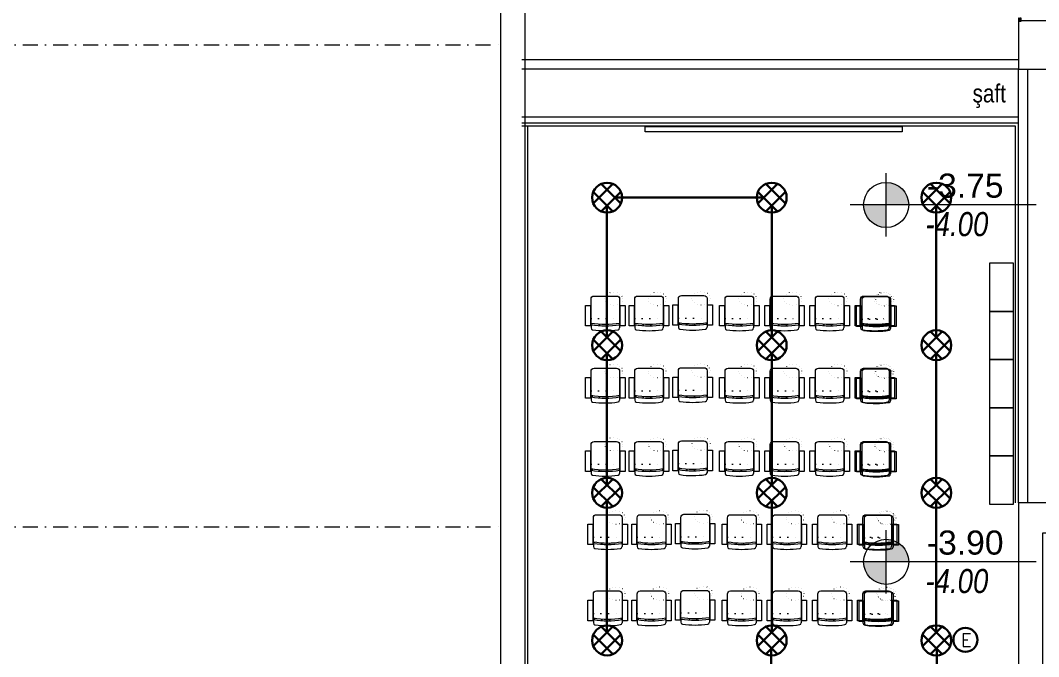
# Model space of a CAD drawing. Header units: metres. Extents: x -13316 to 152404, y -3899 to 30226.
# Drawn here: x 83522 to 85213, y 3344 to 4401 of the extents above; entities that cross this region are included whole.
import ezdxf
from ezdxf.enums import TextEntityAlignment as Align

# ---------------------------------------------------------------- set-up
doc = ezdxf.new("R2010")
doc.units = ezdxf.units.M
doc.header["$LTSCALE"] = 100
doc.header["$MEASUREMENT"] = 0
doc.linetypes.add('DASHDOT2', pattern=[0.5, 0.25, -0.125, 0, -0.125])
doc.linetypes.add('DOT2', pattern=[0.125, 0, -0.125])
doc.layers.get('0').update_dxf_attribs({"color": 9, "lineweight": 9})
for name, color, linetype, lineweight in [('0 @ 1', 9, 'Continuous', 9), ('00', 9, 'Continuous', 9), ('01', 9, 'Continuous', 9), ('05', 9, 'Continuous', 9), ('10', 9, 'Continuous', 9), ('21', 9, 'Continuous', 9), ('24', 9, 'DASHDOT2', 9), ('E-2x26W GÖMME PL COMPACT FLUORESAN ARMATÜR', 7, 'Continuous', 30), ('E-ACİL AYDINLATMA KİTİ', 7, 'Continuous', 30), ('E-KABLO', 7, 'Continuous', 30)]:
    doc.layers.add(name, color=color, linetype=linetype, lineweight=lineweight)
doc.styles.add('Arial', font='arial.ttf', dxfattribs={"height": 2.5})
doc.styles.add('E-YAZI', font='txttw.shx')
doc.styles.add('MuuM_TEXT-ITALIC', font='ARIALNI.TTF')
doc.styles.add('MuuM_TEXT-STANDART', font='ARIALN.TTF')
pattern_1 = [(225, (-604.72494, -2171.82614), (-0.0883883476, 0.0883883476), []), (135, (-604.72494, -2171.82614), (0.0883883476, 0.0883883476), [])]

# ---------------------------------------------------------------- blocks, each defined once
blk = doc.blocks.new('100_2x26W GÖMME PL COMPACT FLUORESAN ARMATÜR')
at = {"layer": 'E-2x26W GÖMME PL COMPACT FLUORESAN ARMATÜR', "color": 7}
for p, q in [((-1.43, -0.6), (0.6, 1.43)), ((-0.6, 1.43), (1.43, -0.6)), ((-1.43, 0.6), (0.6, -1.43)), ((-0.6, -1.43), (1.43, 0.6))]:
    blk.add_line(p, q, dxfattribs=at)
at = {"layer": 'E-2x26W GÖMME PL COMPACT FLUORESAN ARMATÜR', "color": 4}
blk.add_circle((0, 0), 1.55, dxfattribs=at)
blk = doc.blocks.new('100_ACİL AYDINLATMA KİTİ')
at = {"layer": 'E-ACİL AYDINLATMA KİTİ', "color": 3}
blk.add_circle((0, 0), 1.25, dxfattribs=at)
at = {"layer": 'E-ACİL AYDINLATMA KİTİ', "color": 3, "style": 'E-YAZI'}
blk.add_text('E', height=1.34, dxfattribs=at).set_placement((-0.45, -0.69))
blk = doc.blocks.new('p-akslar_yeni')
at = {"layer": '24'}
for points in [[(2164.8, -4535), (6415, -4535)], [(2164.8, -5335), (6415, -5335)]]:
    blk.add_lwpolyline(points, dxfattribs=at)
blk = doc.blocks.new('p-kolon_80x80')
blk.add_lwpolyline([(-40, -40), (40, -40), (40, 40), (-40, 40)], close=True)
blk = doc.blocks.new('1.Bod.Ara.Sitatik Elk')
at = {"layer": '01'}
blk.add_lwpolyline([(40, -8750), (0, -8750), (0, -2950), (40, -2950), (40, -8710), (40, -8710)], close=True, dxfattribs=at)
blk.add_lwpolyline([(900, -5950), (900, -5950), (900, -5950), (900, -5400), (1170, -5400), (1170, -5950), (1170, -5950), (1170, -5950), (1210, -5950), (1210, -5350), (860, -5350), (860, -5950), (900, -5950)], dxfattribs=at)
blk.add_blockref('p-kolon_80x80', (900, -4590), dxfattribs=at)
blk = doc.blocks.new('p-koltuk-konferans-01')
for p, q in [((-23.7, -9.9), (-23.7, -4.6)), ((23.8, -9.9), (23.8, -4.5))]:
    blk.add_line(p, q)
for points in [[(-24.7, -8), (-24.7, -42), (-32.7, -42), (-32.7, -8)], [(32.8, -8), (32.8, -42), (24.8, -42), (24.8, -8)]]:
    blk.add_lwpolyline(points, close=True)
for points in [[(-23.7, -9.9), (-23.7, -12.1), (-24.7, -12.1)], [(23.8, -9.9), (23.8, -12.1), (24.8, -12.1)], [(-24.7, -37), (-23.7, -37)], [(24.8, -37), (23.8, -37)]]:
    blk.add_lwpolyline(points)
blk.add_lwpolyline([(23.8, -12.1), (23.8, -52.5, -0.414214), (18.8, -57.5), (-18.7, -57.5, -0.414214), (-23.7, -52.5), (-23.7, -12.1, -0.087744)], format="xyb", close=True)
at = {"linetype": 'DOT2'}
for points in [[(22.1, -11.7, -0.370904), (23.8, -13.7), (23.8, -20), (-23.7, -20), (-23.7, -13.7, -0.370904), (-22, -11.7, -0.078599)], [(1.3, -53, 0.129253), (0.2, -49, 0.10637), (-3.1, -45.2, 0.084664), (-7.8, -42.9, 0.073859), (-13.7, -42, 0.073859), (-19.7, -42.9, 0.084664), (-24.3, -45.2, 0.10637), (-27.7, -49, 0.129253), (-28.7, -53, 0.129253), (-27.7, -57, 0.10637), (-24.3, -60.8, 0.084664), (-19.7, -63.1, 0.073859), (-13.7, -64, 0.073859), (-7.8, -63.1, 0.084664), (-3.1, -60.8, 0.10637), (0.2, -57, 0.129253)]]:
    blk.add_lwpolyline(points, format="xyb", close=True, dxfattribs=at)
blk.add_lwpolyline([(-28.7, -53), (-28.7, -42)], dxfattribs=at)
for centre, radius, start, end in [((0.3, -144.3), 144.3, 81.6597, 98.5453), ((-20.7, -4.6), 3, 98.5453, 180), ((0, -156), 148, 80.7666, 99.2334), ((20.8, -4.5), 3, 0, 81.6597)]:
    blk.add_arc(centre, radius, start, end)
blk = doc.blocks.new('p-strahle-alüminyumdoğramaprofili')
at = {"layer": '10'}
h = blk.add_hatch(dxfattribs=at)
h.set_pattern_fill('NET', color=256, angle=315, style=0)
h.set_pattern_definition(pattern_1)
h.paths.add_polyline_path([(-4.6, 2.6), (-4.7, 2.6), (-4.7, 2.8), (-4.7, 2.8), (-4.7, 2.8), (-4.7, 2.9), (-5, 2.9), (-5, 2.8), (-4.9, 2.8), (-5, 2.6), (-5.1, 2.7), (-5.2, 2.3), (-5.1, 2.3), (-5.1, 2.3), (-5, 2.5, 0.2599), (-4.9, 2.3), (-4.7, 2.3, 0.382682)])
h.paths.add_polyline_path([(-4.9, 2.5), (-4.7, 2.5, -2.16717)], flags=16)
h = blk.add_hatch(dxfattribs=at)
h.set_pattern_fill('NET', color=256, angle=315, style=0)
h.set_pattern_definition(pattern_1)
h.paths.add_polyline_path([(-4.6, 0.9), (-4.7, 0.9), (-4.7, 0.8), (-4.7, 0.7), (-4.7, 0.7), (-4.7, 0.6), (-5, 0.6), (-5, 0.7), (-4.9, 0.7), (-5, 0.9), (-5.1, 0.9), (-5.2, 1.2), (-5.1, 1.2), (-5.1, 1.2), (-5, 1, -0.2599), (-4.9, 1.2), (-4.7, 1.2, -0.382682)])
h.paths.add_polyline_path([(-4.9, 1), (-4.7, 1, 2.16717)], flags=16)
h = blk.add_hatch(dxfattribs=at)
h.set_pattern_fill('NET', color=256, angle=315, style=0)
h.set_pattern_definition([(225, (-608.45214, -2173.53612), (-0.0883883476, 0.0883883476), []), (135, (-608.45214, -2173.53612), (0.0883883476, 0.0883883476), [])])
h.paths.add_polyline_path([(-3.5, 2.3), (-3.5, 2.6), (-4.5, 2.6), (-4.5, 2.3)])
h = blk.add_hatch(dxfattribs=at)
h.set_pattern_fill('NET', color=256, angle=315, style=0)
h.set_pattern_definition([(225, (-608.45214, -2180.04526), (-0.0883883476, 0.0883883476), []), (135, (-608.45214, -2180.04526), (0.0883883476, 0.0883883476), [])])
h.paths.add_polyline_path([(-3.5, 0.9), (-3.5, 1.2), (-4.5, 1.2), (-4.5, 0.9)])
h = blk.add_hatch(dxfattribs=at)
h.set_pattern_fill('NET', color=256, angle=315, style=0)
h.set_pattern_definition([(225, (-629.50454, -2177.58922), (-0.0883883476, 0.0883883476), []), (135, (-629.50454, -2177.58922), (0.0883883476, 0.0883883476), [])])
h.paths.add_polyline_path([(0, 0.7), (0, 1.7), (-0.2, 1.7), (-0.2, 0.7)])
for points in [[(-5.1, 2.7), (-5.2, 2.3)], [(-5.1, 0.9), (-5.2, 1.2)], [(-4.9, 3.6), (-4.9, 3.2), (-4.6, 3.2), (-4.6, 2.9), (-4.5, 2.9), (-4.6, 2.6), (-4.7, 2.6), (-4.7, 2.8), (-4.7, 2.8), (-4.7, 2.8), (-4.7, 3), (-5, 3), (-5, 2.8), (-4.9, 2.8), (-5, 2.6), (-5.1, 2.7), (-5.1, 3.8), (-0.1, 3.8)], [(-5, 2.5), (-5.1, 2.3), (-5.1, 2.3)], [(-5, 1), (-5.1, 1.2), (-5.1, 1.2)], [(-4.7, 2.9), (-5, 2.9)], [(-4.7, 0.6), (-5, 0.6)], [(-2.8, 0.2), (-2.7, 0.2), (-2.7, 0), (-4.9, 0), (-4.9, 0.2), (-4.6, 0.2), (-4.6, 0.7), (-2.7, 0.7)], [(-4.5, 2.9), (-4.5, 2.9), (-4.5, 2.3)], [(-4.5, 0.9), (-4.5, 0.9), (-4.5, 1.3)], [(-3.5, 2.3), (-3.5, 2.6)], [(-3.5, 1.3), (-3.5, 0.9)], [(-2.1, 0.9), (-2.1, 2.6)], [(-0.2, 0.7), (0, 0.7), (0, 1.7)], [(-0.2, 1.7), (0, 1.7)]]:
    blk.add_lwpolyline(points, dxfattribs=at)
for points in [[(-0.2, 2.7), (-0.2, 2.2), (0, 2.2), (0, 2.1), (-0.2, 2.1), (-0.2, 0.4), (0, 0.4), (0, 0), (-0.1, 0), (-0.1, -0.2), (-5.1, -0.2), (-5.1, 0.9), (-5, 0.9), (-4.9, 0.7), (-5, 0.7), (-5, 0.3), (-4.7, 0.3), (-4.7, 0.9), (-4.6, 0.9), (-4.5, 0.9), (-1.3, 0.9), (-1.2, 1.2), (-0.9, 1.2), (-0.9, 0.6), (-0.6, 0.6), (-0.6, 2.7)], [(-2, 0.8), (-1.4, 0.8), (-1.4, 0.1), (-1.3, 0), (-1.3, 0), (-2.1, 0), (-2.1, 0.1), (-2, 0.2)]]:
    blk.add_lwpolyline(points, close=True, dxfattribs=at)
for points in [[(-0.6, 3.3), (-0.6, 3.6), (-4.9, 3.6), (-4.9, 3.6, 0.561743), (-5, 3.7, 0.595966), (-4.9, 3.6, -2.204878)], [(-4.7, 2.5), (-4.9, 2.5, 1)], [(-4.7, 1), (-4.9, 1, -1)], [(-4.6, 2.9), (-4.5, 3.4, -0.833203), (-4.2, 3.4, -0.447088)], [(-4.5, 2.6), (-1.2, 2.6, -0.414214), (-0.9, 2.2), (-0.9, 1.2)], [(-4.2, 3.4), (-4.2, 3, 0.414214), (-4.1, 2.9), (-0.8, 2.9), (-0.8, 3.6)], [(-2.7, 0.7), (-2.7, 0.3), (-2.8, 0.3, 1), (-2.8, 0.2, -1)], [(-0.1, 3.8), (-0.1, 3.6), (-0.5, 3.6), (-0.5, 3.1, -1), (-0.7, 3.1)], [(-0.7, 3.1, -0.305404), (-0.6, 3.3, -5.773092)]]:
    blk.add_lwpolyline(points, format="xyb", dxfattribs=at)
for centre, radius, start, end in [((-4.7, 2.5), 0.253, 168.6676, 234.1258), ((-4.7, 1.1), 0.253, 125.8742, 191.3324), ((-4.8, 2.4), 0.125, 139.5402, 40.4598), ((-4.8, 1.1), 0.125, 319.5402, 220.4598), ((-4.8, 2.5), 0.273, 305.9738, 36.4289), ((-4.8, 1), 0.273, 323.5711, 54.0262)]:
    blk.add_arc(centre, radius, start, end, dxfattribs=at)
blk = doc.blocks.new('gr-p-birim')
blk.add_lwpolyline([(-0.5, -0.5), (0.5, -0.5), (0.5, 0.5), (-0.5, 0.5)], close=True)
blk = doc.blocks.new('0_elevationtarget-p-bk')
h = blk.add_hatch(color=250)
h.paths.add_polyline_path([(1.875, 0, 0.414214), (0, 1.875), (0, 0)])
h.paths.add_polyline_path([(0, 0), (-1.875, 0, 0.414214), (0, -1.875)])
blk.add_line((0, -2.625), (0, 2.625))
blk.add_lwpolyline([(12.453, 0), (-3, 0)])
blk.add_circle((0, 0), 1.875)
at = {"style": 'Arial'}
blk.add_attdef('BITMISKOT', text='', height=2, dxfattribs=at).set_placement((4.5, 0), align=Align.BOTTOM_LEFT)
at = {"style": 'MuuM_TEXT-ITALIC'}
blk.add_attdef('FINISHINGFLOORLEVEL', text='', height=2, dxfattribs=at).set_placement((4.5, -0.592), align=Align.TOP_LEFT)
blk = doc.blocks.new('1.Bod.Ara.Mimari Elk')
blk.add_lwpolyline([(239.93, -4725.54), (666.51, -4725.54), (666.51, -4734.42), (239.93, -4734.42)], close=True)
at = {"layer": '00'}
for p, q in [((860, -4615), (35, -4615)), ((860, -4630), (35, -4630)), ((860, -5350), (860, -4630)), ((875, -5350), (875, -4630)), ((860, -4710), (35, -4710)), ((860, -4720), (35, -4720))]:
    blk.add_line(p, q, dxfattribs=at)
at = {"layer": '00', "color": 2}
for p, q in [((855, -4725), (35, -4725)), ((45, -5695), (45, -4725)), ((855, -5350), (855, -4725))]:
    blk.add_line(p, q, dxfattribs=at)
at = {"layer": '0 @ 1', "linetype": 'Continuous', "xscale": -1, "rotation": 90}
blk.add_blockref('p-strahle-alüminyumdoğramaprofili', (863.76, -4550.53), dxfattribs=at)
at = {"layer": '05', "xscale": 40, "yscale": 80, "rotation": 180}
for p in [(831.61, -4992.35), (831.61, -5072.35), (831.61, -5152.35), (831.61, -5232.35), (831.61, -5312.35)]:
    blk.add_blockref('gr-p-birim', p, dxfattribs=at)
at = {"layer": '05', "rotation": 180}
for p in [(173.76, -5064.39), (246.32, -5064.39), (318.88, -5063.42), (396.32, -5064.39), (471.32, -5064.39), (546.32, -5064.39), (621.32, -5064.39), (623.76, -5065.36), (173.76, -5184.39), (246.32, -5184.39), (318.88, -5183.42), (396.32, -5184.39), (471.32, -5184.39), (546.32, -5184.39), (621.32, -5184.39), (623.76, -5185.36), (318.88, -5304.96), (173.76, -5305.94), (246.32, -5305.94), (396.32, -5305.94), (471.32, -5305.94), (546.32, -5305.94), (621.32, -5305.94), (623.76, -5306.91), (177.76, -5427.49), (250.32, -5427.49), (322.88, -5426.51), (400.32, -5427.49), (475.32, -5427.49), (550.32, -5427.49), (625.32, -5427.49), (627.76, -5428.46), (177.76, -5554.03), (250.32, -5554.03), (322.88, -5553.06), (400.32, -5554.03), (475.32, -5554.03), (550.32, -5554.03), (625.32, -5554.03), (627.76, -5555.01)]:
    blk.add_blockref('p-koltuk-konferans-01', p, dxfattribs=at)
at = {"layer": '21'}
ref = blk.add_blockref('0_elevationtarget-p-bk', (640.08, -4855.62), dxfattribs=dict(at, xscale=20, yscale=20, zscale=20))
ref.add_attrib('BITMISKOT', ' -3.75', dxfattribs={"layer": '0', "height": 40, "style": 'Arial'}).set_placement((692.09, -4855.62), align=Align.BOTTOM_LEFT)
ref.add_attrib('FINISHINGFLOORLEVEL', ' -4.00', dxfattribs={"layer": '0', "height": 40, "style": 'MuuM_TEXT-ITALIC'}).set_placement((692.52, -4867.46), align=Align.TOP_LEFT)
ref = blk.add_blockref('0_elevationtarget-p-bk', (640.08, -5448.2), dxfattribs=dict(at, xscale=20, yscale=20, zscale=20))
ref.add_attrib('BITMISKOT', ' -3.90', dxfattribs={"layer": '0', "height": 40, "style": 'Arial'}).set_placement((692.09, -5448.2), align=Align.BOTTOM_LEFT)
ref.add_attrib('FINISHINGFLOORLEVEL', ' -4.00', dxfattribs={"layer": '0', "height": 40, "style": 'MuuM_TEXT-ITALIC'}).set_placement((692.52, -5460.04), align=Align.TOP_LEFT)
at = {"layer": '05', "style": 'MuuM_TEXT-STANDART'}
blk.add_text('şaft', height=30, dxfattribs=at).set_placement((783.53, -4685.44))

msp = doc.modelspace()

# ---------------------------------------------------------------- linework, layer by layer
at = {"layer": 'E-KABLO', "color": 6}
for p, q in [((84496.3, 3873.81), (84496.3, 4094.13)), ((84757.61, 4106.45), (84508.53, 4106.45)), ((84770, 3873.81), (84770, 4094.13)), ((85043.33, 3873.82), (85043.33, 4094.38)), ((84496.3, 3628.79), (84496.3, 3849.02)), ((84770, 3628.79), (84770, 3849.02)), ((85043.33, 3628.8), (85043.33, 3848.48)), ((84496.3, 3383.76), (84496.3, 3604.23)), ((84770, 3383.76), (84770, 3604.23)), ((85043.33, 3383.77), (85043.33, 3604.35)), ((84769.1, 3269.1), (84769.1, 3360.85)), ((85044.16, 3283.61), (85044.16, 3359.12))]:
    msp.add_line(p, q, dxfattribs=at)

# ---------------------------------------------------------------- block references
for name in ['1.Bod.Ara.Mimari Elk', '1.Bod.Ara.Sitatik Elk']:
    msp.add_blockref(name, (84320, 8950))
at = {"layer": '24'}
msp.add_blockref('p-akslar_yeni', (77905, 8895), dxfattribs=at)
at = {"layer": 'E-2x26W GÖMME PL COMPACT FLUORESAN ARMATÜR', "xscale": -16, "yscale": 16, "zscale": 16}
for p in [(84496.67, 4106.45), (84770, 4106.45), (85043.33, 4106.46), (84496.67, 3861.42), (84770, 3861.42), (85043.33, 3861.43), (84496.67, 3616.4), (84770, 3616.4), (85043.33, 3616.41), (84496.67, 3371.37), (84770, 3371.37), (85043.33, 3371.38)]:
    msp.add_blockref('100_2x26W GÖMME PL COMPACT FLUORESAN ARMATÜR', p, dxfattribs=at)
at = {"layer": 'E-ACİL AYDINLATMA KİTİ', "xscale": 16, "yscale": 16, "zscale": 16}
msp.add_blockref('100_ACİL AYDINLATMA KİTİ', (85091.63, 3372.29), dxfattribs=at)

doc.saveas('drawing.dxf')
